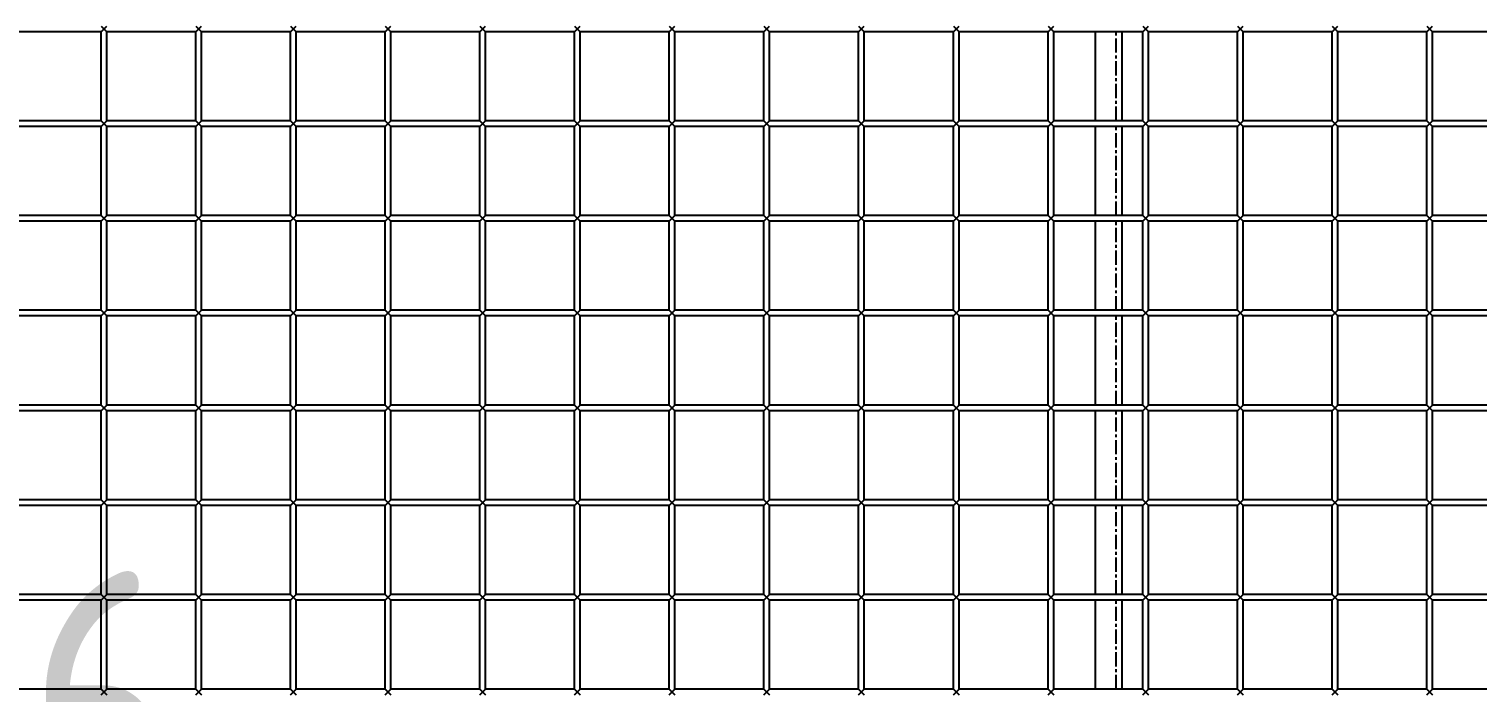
# Model space of a CAD drawing. Header units: millimetres. Extents: x -198529 to 244266, y -64 to 158464.
# Drawn here: x -145693 to -144928, y 110034 to 110384 of the extents above; entities that cross this region are included whole.
import ezdxf

# ---------------------------------------------------------------- set-up
doc = ezdxf.new("R2010")
doc.units = ezdxf.units.MM
doc.linetypes.add('CENTER', pattern=[12, 7.5, -1.5, 1.5, -1.5])
doc.layers.add('0-DCC', color=30, linetype='Continuous')
doc.layers.add('0-DCC-STRUC-T', color=4, linetype='Continuous')
doc.styles.add('EDRI-COM', font='tssdeng.shx', dxfattribs={"width": 0.8, "bigfont": 'hztxt.shx'})

# ---------------------------------------------------------------- blocks, each defined once
blk = doc.blocks.new('DCC2850x2600(左)')
at = {"color": 0, "linetype": 'Continuous'}
for p, q in [((48563.5, -73653.48), (48566.5, -73656.48)), ((48563.5, -73656.48), (48566.5, -73653.48)), ((48613.5, -73653.48), (48616.5, -73656.48)), ((48613.5, -73656.48), (48616.5, -73653.48)), ((48663.5, -73653.48), (48666.5, -73656.48)), ((48663.5, -73656.48), (48666.5, -73653.48)), ((48713.5, -73653.48), (48716.5, -73656.48)), ((48713.5, -73656.48), (48716.5, -73653.48)), ((48763.5, -73653.48), (48766.5, -73656.48)), ((48763.5, -73656.48), (48766.5, -73653.48)), ((48813.5, -73653.48), (48816.5, -73656.48)), ((48813.5, -73656.48), (48816.5, -73653.48)), ((48863.5, -73653.48), (48866.5, -73656.48)), ((48863.5, -73656.48), (48866.5, -73653.48)), ((48913.5, -73653.48), (48916.5, -73656.48)), ((48913.5, -73656.48), (48916.5, -73653.48)), ((48963.5, -73653.48), (48966.5, -73656.48)), ((48963.5, -73656.48), (48966.5, -73653.48)), ((49013.5, -73653.48), (49016.5, -73656.48)), ((49013.5, -73656.48), (49016.5, -73653.48)), ((49063.5, -73653.48), (49066.5, -73656.48)), ((49063.5, -73656.48), (49066.5, -73653.48)), ((49113.5, -73653.48), (49116.5, -73656.48)), ((49113.5, -73656.48), (49116.5, -73653.48)), ((49163.5, -73653.48), (49166.5, -73656.48)), ((49163.5, -73656.48), (49166.5, -73653.48)), ((49213.5, -73653.48), (49216.5, -73656.48)), ((49213.5, -73656.48), (49216.5, -73653.48)), ((49263.5, -73653.48), (49266.5, -73656.48)), ((49263.5, -73656.48), (49266.5, -73653.48)), ((48563.5, -73656.48), (48516.5, -73656.48)), ((48563.5, -73703.48), (48563.5, -73656.48)), ((48566.5, -73703.48), (48566.5, -73656.48)), ((48613.5, -73656.48), (48566.5, -73656.48)), ((48613.5, -73703.48), (48613.5, -73656.48)), ((48616.5, -73703.48), (48616.5, -73656.48)), ((48663.5, -73656.48), (48616.5, -73656.48)), ((48663.5, -73703.48), (48663.5, -73656.48)), ((48666.5, -73703.48), (48666.5, -73656.48)), ((48713.5, -73656.48), (48666.5, -73656.48)), ((48713.5, -73703.48), (48713.5, -73656.48)), ((48716.5, -73703.48), (48716.5, -73656.48)), ((48763.5, -73656.48), (48716.5, -73656.48)), ((48763.5, -73703.48), (48763.5, -73656.48)), ((48766.5, -73703.48), (48766.5, -73656.48)), ((48813.5, -73656.48), (48766.5, -73656.48)), ((48813.5, -73703.48), (48813.5, -73656.48)), ((48816.5, -73703.48), (48816.5, -73656.48)), ((48863.5, -73656.48), (48816.5, -73656.48)), ((48863.5, -73703.48), (48863.5, -73656.48)), ((48866.5, -73703.48), (48866.5, -73656.48)), ((48913.5, -73656.48), (48866.5, -73656.48)), ((48913.5, -73703.48), (48913.5, -73656.48)), ((48916.5, -73703.48), (48916.5, -73656.48)), ((48963.5, -73656.48), (48916.5, -73656.48)), ((48963.5, -73703.48), (48963.5, -73656.48)), ((48966.5, -73703.48), (48966.5, -73656.48)), ((49013.5, -73656.48), (48966.5, -73656.48)), ((49013.5, -73703.48), (49013.5, -73656.48)), ((49016.5, -73703.48), (49016.5, -73656.48)), ((49063.5, -73656.48), (49016.5, -73656.48)), ((49063.5, -73703.48), (49063.5, -73656.48)), ((49066.5, -73703.48), (49066.5, -73656.48)), ((49113.5, -73656.48), (49066.5, -73656.48)), ((49088.5, -73703.48), (49088.5, -73656.48)), ((49102.5, -73656.48), (49102.5, -73703.48)), ((49113.5, -73703.48), (49113.5, -73656.48)), ((49116.5, -73703.48), (49116.5, -73656.48)), ((49163.5, -73656.48), (49116.5, -73656.48)), ((49163.5, -73703.48), (49163.5, -73656.48)), ((49166.5, -73703.48), (49166.5, -73656.48)), ((49213.5, -73656.48), (49166.5, -73656.48)), ((49213.5, -73703.48), (49213.5, -73656.48)), ((49216.5, -73703.48), (49216.5, -73656.48)), ((49263.5, -73656.48), (49216.5, -73656.48)), ((49263.5, -73703.48), (49263.5, -73656.48)), ((49266.5, -73703.48), (49266.5, -73656.48)), ((49313.5, -73656.48), (49266.5, -73656.48)), ((48563.5, -73703.48), (48516.5, -73703.48)), ((48563.5, -73706.48), (48516.5, -73706.48)), ((48563.5, -73703.48), (48566.5, -73706.48)), ((48563.5, -73706.48), (48566.5, -73703.48)), ((48563.5, -73753.48), (48563.5, -73706.48)), ((48613.5, -73703.48), (48566.5, -73703.48)), ((48566.5, -73753.48), (48566.5, -73706.48)), ((48613.5, -73706.48), (48566.5, -73706.48)), ((48613.5, -73703.48), (48616.5, -73706.48)), ((48613.5, -73706.48), (48616.5, -73703.48)), ((48613.5, -73753.48), (48613.5, -73706.48)), ((48663.5, -73703.48), (48616.5, -73703.48)), ((48616.5, -73753.48), (48616.5, -73706.48)), ((48663.5, -73706.48), (48616.5, -73706.48)), ((48663.5, -73703.48), (48666.5, -73706.48)), ((48663.5, -73706.48), (48666.5, -73703.48)), ((48663.5, -73753.48), (48663.5, -73706.48)), ((48713.5, -73703.48), (48666.5, -73703.48)), ((48666.5, -73753.48), (48666.5, -73706.48)), ((48713.5, -73706.48), (48666.5, -73706.48)), ((48713.5, -73703.48), (48716.5, -73706.48)), ((48713.5, -73706.48), (48716.5, -73703.48)), ((48713.5, -73753.48), (48713.5, -73706.48)), ((48763.5, -73703.48), (48716.5, -73703.48)), ((48716.5, -73753.48), (48716.5, -73706.48)), ((48763.5, -73706.48), (48716.5, -73706.48)), ((48763.5, -73703.48), (48766.5, -73706.48)), ((48763.5, -73706.48), (48766.5, -73703.48)), ((48763.5, -73753.48), (48763.5, -73706.48)), ((48813.5, -73703.48), (48766.5, -73703.48)), ((48766.5, -73753.48), (48766.5, -73706.48)), ((48813.5, -73706.48), (48766.5, -73706.48)), ((48813.5, -73703.48), (48816.5, -73706.48)), ((48813.5, -73706.48), (48816.5, -73703.48)), ((48813.5, -73753.48), (48813.5, -73706.48)), ((48863.5, -73703.48), (48816.5, -73703.48)), ((48816.5, -73753.48), (48816.5, -73706.48)), ((48863.5, -73706.48), (48816.5, -73706.48)), ((48863.5, -73703.48), (48866.5, -73706.48)), ((48863.5, -73706.48), (48866.5, -73703.48)), ((48863.5, -73753.48), (48863.5, -73706.48)), ((48913.5, -73703.48), (48866.5, -73703.48)), ((48866.5, -73753.48), (48866.5, -73706.48)), ((48913.5, -73706.48), (48866.5, -73706.48)), ((48913.5, -73703.48), (48916.5, -73706.48)), ((48913.5, -73706.48), (48916.5, -73703.48)), ((48913.5, -73753.48), (48913.5, -73706.48)), ((48963.5, -73703.48), (48916.5, -73703.48)), ((48916.5, -73753.48), (48916.5, -73706.48)), ((48963.5, -73706.48), (48916.5, -73706.48)), ((48963.5, -73703.48), (48966.5, -73706.48)), ((48963.5, -73706.48), (48966.5, -73703.48)), ((48963.5, -73753.48), (48963.5, -73706.48)), ((49013.5, -73703.48), (48966.5, -73703.48)), ((48966.5, -73753.48), (48966.5, -73706.48)), ((49013.5, -73706.48), (48966.5, -73706.48)), ((49013.5, -73703.48), (49016.5, -73706.48)), ((49013.5, -73706.48), (49016.5, -73703.48)), ((49013.5, -73753.48), (49013.5, -73706.48)), ((49063.5, -73703.48), (49016.5, -73703.48)), ((49016.5, -73753.48), (49016.5, -73706.48)), ((49063.5, -73706.48), (49016.5, -73706.48)), ((49063.5, -73703.48), (49066.5, -73706.48)), ((49063.5, -73706.48), (49066.5, -73703.48)), ((49063.5, -73753.48), (49063.5, -73706.48)), ((49113.5, -73703.48), (49066.5, -73703.48)), ((49066.5, -73753.48), (49066.5, -73706.48)), ((49113.5, -73706.48), (49066.5, -73706.48)), ((49088.5, -73753.48), (49088.5, -73706.48)), ((49102.5, -73706.48), (49102.5, -73753.48)), ((49113.5, -73703.48), (49116.5, -73706.48)), ((49113.5, -73706.48), (49116.5, -73703.48)), ((49113.5, -73753.48), (49113.5, -73706.48)), ((49163.5, -73703.48), (49116.5, -73703.48)), ((49116.5, -73753.48), (49116.5, -73706.48)), ((49163.5, -73706.48), (49116.5, -73706.48)), ((49163.5, -73703.48), (49166.5, -73706.48)), ((49163.5, -73706.48), (49166.5, -73703.48)), ((49163.5, -73753.48), (49163.5, -73706.48)), ((49213.5, -73703.48), (49166.5, -73703.48)), ((49166.5, -73753.48), (49166.5, -73706.48)), ((49213.5, -73706.48), (49166.5, -73706.48)), ((49213.5, -73703.48), (49216.5, -73706.48)), ((49213.5, -73706.48), (49216.5, -73703.48)), ((49213.5, -73753.48), (49213.5, -73706.48)), ((49263.5, -73703.48), (49216.5, -73703.48)), ((49216.5, -73753.48), (49216.5, -73706.48)), ((49263.5, -73706.48), (49216.5, -73706.48)), ((49263.5, -73703.48), (49266.5, -73706.48)), ((49263.5, -73706.48), (49266.5, -73703.48)), ((49263.5, -73753.48), (49263.5, -73706.48)), ((49313.5, -73703.48), (49266.5, -73703.48)), ((49266.5, -73753.48), (49266.5, -73706.48)), ((49313.5, -73706.48), (49266.5, -73706.48)), ((48563.5, -73753.48), (48516.5, -73753.48)), ((48563.5, -73753.48), (48566.5, -73756.48)), ((48563.5, -73756.48), (48566.5, -73753.48)), ((48613.5, -73753.48), (48566.5, -73753.48)), ((48613.5, -73753.48), (48616.5, -73756.48)), ((48613.5, -73756.48), (48616.5, -73753.48)), ((48663.5, -73753.48), (48616.5, -73753.48)), ((48663.5, -73753.48), (48666.5, -73756.48)), ((48663.5, -73756.48), (48666.5, -73753.48)), ((48713.5, -73753.48), (48666.5, -73753.48)), ((48713.5, -73753.48), (48716.5, -73756.48)), ((48713.5, -73756.48), (48716.5, -73753.48)), ((48763.5, -73753.48), (48716.5, -73753.48)), ((48763.5, -73753.48), (48766.5, -73756.48)), ((48763.5, -73756.48), (48766.5, -73753.48)), ((48813.5, -73753.48), (48766.5, -73753.48)), ((48813.5, -73753.48), (48816.5, -73756.48)), ((48813.5, -73756.48), (48816.5, -73753.48)), ((48863.5, -73753.48), (48816.5, -73753.48)), ((48863.5, -73753.48), (48866.5, -73756.48)), ((48863.5, -73756.48), (48866.5, -73753.48)), ((48913.5, -73753.48), (48866.5, -73753.48)), ((48913.5, -73753.48), (48916.5, -73756.48)), ((48913.5, -73756.48), (48916.5, -73753.48)), ((48963.5, -73753.48), (48916.5, -73753.48)), ((48963.5, -73753.48), (48966.5, -73756.48)), ((48963.5, -73756.48), (48966.5, -73753.48)), ((49013.5, -73753.48), (48966.5, -73753.48)), ((49013.5, -73753.48), (49016.5, -73756.48)), ((49013.5, -73756.48), (49016.5, -73753.48)), ((49063.5, -73753.48), (49016.5, -73753.48)), ((49063.5, -73753.48), (49066.5, -73756.48)), ((49063.5, -73756.48), (49066.5, -73753.48)), ((49113.5, -73753.48), (49066.5, -73753.48)), ((49113.5, -73753.48), (49116.5, -73756.48)), ((49113.5, -73756.48), (49116.5, -73753.48)), ((49163.5, -73753.48), (49116.5, -73753.48)), ((49163.5, -73753.48), (49166.5, -73756.48)), ((49163.5, -73756.48), (49166.5, -73753.48)), ((49213.5, -73753.48), (49166.5, -73753.48)), ((49213.5, -73753.48), (49216.5, -73756.48)), ((49213.5, -73756.48), (49216.5, -73753.48)), ((49263.5, -73753.48), (49216.5, -73753.48)), ((49263.5, -73753.48), (49266.5, -73756.48)), ((49263.5, -73756.48), (49266.5, -73753.48)), ((49313.5, -73753.48), (49266.5, -73753.48)), ((48563.5, -73756.48), (48516.5, -73756.48)), ((48563.5, -73803.48), (48563.5, -73756.48)), ((48566.5, -73803.48), (48566.5, -73756.48)), ((48613.5, -73756.48), (48566.5, -73756.48)), ((48613.5, -73803.48), (48613.5, -73756.48)), ((48616.5, -73803.48), (48616.5, -73756.48)), ((48663.5, -73756.48), (48616.5, -73756.48)), ((48663.5, -73803.48), (48663.5, -73756.48)), ((48666.5, -73803.48), (48666.5, -73756.48)), ((48713.5, -73756.48), (48666.5, -73756.48)), ((48713.5, -73803.48), (48713.5, -73756.48)), ((48716.5, -73803.48), (48716.5, -73756.48)), ((48763.5, -73756.48), (48716.5, -73756.48)), ((48763.5, -73803.48), (48763.5, -73756.48)), ((48766.5, -73803.48), (48766.5, -73756.48)), ((48813.5, -73756.48), (48766.5, -73756.48)), ((48813.5, -73803.48), (48813.5, -73756.48)), ((48816.5, -73803.48), (48816.5, -73756.48)), ((48863.5, -73756.48), (48816.5, -73756.48)), ((48863.5, -73803.48), (48863.5, -73756.48)), ((48866.5, -73803.48), (48866.5, -73756.48)), ((48913.5, -73756.48), (48866.5, -73756.48)), ((48913.5, -73803.48), (48913.5, -73756.48)), ((48916.5, -73803.48), (48916.5, -73756.48)), ((48963.5, -73756.48), (48916.5, -73756.48)), ((48963.5, -73803.48), (48963.5, -73756.48)), ((48966.5, -73803.48), (48966.5, -73756.48)), ((49013.5, -73756.48), (48966.5, -73756.48)), ((49013.5, -73803.48), (49013.5, -73756.48)), ((49016.5, -73803.48), (49016.5, -73756.48)), ((49063.5, -73756.48), (49016.5, -73756.48)), ((49063.5, -73803.48), (49063.5, -73756.48)), ((49066.5, -73803.48), (49066.5, -73756.48)), ((49113.5, -73756.48), (49066.5, -73756.48)), ((49088.5, -73803.48), (49088.5, -73756.48)), ((49102.5, -73756.48), (49102.5, -73803.48)), ((49113.5, -73803.48), (49113.5, -73756.48)), ((49116.5, -73803.48), (49116.5, -73756.48)), ((49163.5, -73756.48), (49116.5, -73756.48)), ((49163.5, -73803.48), (49163.5, -73756.48)), ((49166.5, -73803.48), (49166.5, -73756.48)), ((49213.5, -73756.48), (49166.5, -73756.48)), ((49213.5, -73803.48), (49213.5, -73756.48)), ((49263.5, -73756.48), (49216.5, -73756.48)), ((49216.5, -73803.48), (49216.5, -73756.48)), ((49263.5, -73803.48), (49263.5, -73756.48)), ((49313.5, -73756.48), (49266.5, -73756.48)), ((49266.5, -73803.48), (49266.5, -73756.48)), ((48563.5, -73803.48), (48516.5, -73803.48)), ((48563.5, -73806.48), (48516.5, -73806.48)), ((48563.5, -73803.48), (48566.5, -73806.48)), ((48563.5, -73806.48), (48566.5, -73803.48)), ((48563.5, -73853.48), (48563.5, -73806.48)), ((48613.5, -73803.48), (48566.5, -73803.48)), ((48566.5, -73853.48), (48566.5, -73806.48)), ((48613.5, -73806.48), (48566.5, -73806.48)), ((48613.5, -73803.48), (48616.5, -73806.48)), ((48613.5, -73806.48), (48616.5, -73803.48)), ((48613.5, -73853.48), (48613.5, -73806.48)), ((48663.5, -73803.48), (48616.5, -73803.48)), ((48616.5, -73853.48), (48616.5, -73806.48)), ((48663.5, -73806.48), (48616.5, -73806.48)), ((48663.5, -73803.48), (48666.5, -73806.48)), ((48663.5, -73806.48), (48666.5, -73803.48)), ((48663.5, -73853.48), (48663.5, -73806.48)), ((48713.5, -73803.48), (48666.5, -73803.48)), ((48666.5, -73853.48), (48666.5, -73806.48)), ((48713.5, -73806.48), (48666.5, -73806.48)), ((48713.5, -73803.48), (48716.5, -73806.48)), ((48713.5, -73806.48), (48716.5, -73803.48)), ((48713.5, -73853.48), (48713.5, -73806.48)), ((48763.5, -73803.48), (48716.5, -73803.48)), ((48716.5, -73853.48), (48716.5, -73806.48)), ((48763.5, -73806.48), (48716.5, -73806.48)), ((48763.5, -73803.48), (48766.5, -73806.48)), ((48763.5, -73806.48), (48766.5, -73803.48)), ((48763.5, -73853.48), (48763.5, -73806.48)), ((48813.5, -73803.48), (48766.5, -73803.48)), ((48766.5, -73853.48), (48766.5, -73806.48)), ((48813.5, -73806.48), (48766.5, -73806.48)), ((48813.5, -73803.48), (48816.5, -73806.48)), ((48813.5, -73806.48), (48816.5, -73803.48)), ((48813.5, -73853.48), (48813.5, -73806.48)), ((48863.5, -73803.48), (48816.5, -73803.48)), ((48816.5, -73853.48), (48816.5, -73806.48)), ((48863.5, -73806.48), (48816.5, -73806.48)), ((48863.5, -73803.48), (48866.5, -73806.48)), ((48863.5, -73806.48), (48866.5, -73803.48)), ((48863.5, -73853.48), (48863.5, -73806.48)), ((48913.5, -73803.48), (48866.5, -73803.48)), ((48866.5, -73853.48), (48866.5, -73806.48)), ((48913.5, -73806.48), (48866.5, -73806.48)), ((48913.5, -73803.48), (48916.5, -73806.48)), ((48913.5, -73806.48), (48916.5, -73803.48)), ((48913.5, -73853.48), (48913.5, -73806.48)), ((48963.5, -73803.48), (48916.5, -73803.48)), ((48916.5, -73853.48), (48916.5, -73806.48)), ((48963.5, -73806.48), (48916.5, -73806.48)), ((48963.5, -73803.48), (48966.5, -73806.48)), ((48963.5, -73806.48), (48966.5, -73803.48)), ((48963.5, -73853.48), (48963.5, -73806.48)), ((49013.5, -73803.48), (48966.5, -73803.48)), ((48966.5, -73853.48), (48966.5, -73806.48)), ((49013.5, -73806.48), (48966.5, -73806.48)), ((49013.5, -73803.48), (49016.5, -73806.48)), ((49013.5, -73806.48), (49016.5, -73803.48)), ((49013.5, -73853.48), (49013.5, -73806.48)), ((49063.5, -73803.48), (49016.5, -73803.48)), ((49016.5, -73853.48), (49016.5, -73806.48)), ((49063.5, -73806.48), (49016.5, -73806.48)), ((49063.5, -73803.48), (49066.5, -73806.48)), ((49063.5, -73806.48), (49066.5, -73803.48)), ((49063.5, -73853.48), (49063.5, -73806.48)), ((49113.5, -73803.48), (49066.5, -73803.48)), ((49066.5, -73853.48), (49066.5, -73806.48)), ((49113.5, -73806.48), (49066.5, -73806.48)), ((49088.5, -73853.48), (49088.5, -73806.48)), ((49102.5, -73806.48), (49102.5, -73853.48)), ((49113.5, -73803.48), (49116.5, -73806.48)), ((49113.5, -73806.48), (49116.5, -73803.48)), ((49113.5, -73853.48), (49113.5, -73806.48)), ((49163.5, -73803.48), (49116.5, -73803.48)), ((49116.5, -73853.48), (49116.5, -73806.48)), ((49163.5, -73806.48), (49116.5, -73806.48)), ((49163.5, -73803.48), (49166.5, -73806.48)), ((49163.5, -73806.48), (49166.5, -73803.48)), ((49163.5, -73853.48), (49163.5, -73806.48)), ((49213.5, -73803.48), (49166.5, -73803.48)), ((49166.5, -73853.48), (49166.5, -73806.48)), ((49213.5, -73806.48), (49166.5, -73806.48)), ((49213.5, -73803.48), (49216.5, -73806.48)), ((49213.5, -73806.48), (49216.5, -73803.48)), ((49213.5, -73853.48), (49213.5, -73806.48)), ((49263.5, -73803.48), (49216.5, -73803.48)), ((49263.5, -73806.48), (49216.5, -73806.48)), ((49216.5, -73853.48), (49216.5, -73806.48)), ((49263.5, -73803.48), (49266.5, -73806.48)), ((49263.5, -73806.48), (49266.5, -73803.48)), ((49263.5, -73853.48), (49263.5, -73806.48)), ((49313.5, -73803.48), (49266.5, -73803.48)), ((49313.5, -73806.48), (49266.5, -73806.48)), ((49266.5, -73853.48), (49266.5, -73806.48)), ((48563.5, -73853.48), (48516.5, -73853.48)), ((48563.5, -73853.48), (48566.5, -73856.48)), ((48563.5, -73856.48), (48566.5, -73853.48)), ((48613.5, -73853.48), (48566.5, -73853.48)), ((48613.5, -73853.48), (48616.5, -73856.48)), ((48613.5, -73856.48), (48616.5, -73853.48)), ((48663.5, -73853.48), (48616.5, -73853.48)), ((48663.5, -73853.48), (48666.5, -73856.48)), ((48663.5, -73856.48), (48666.5, -73853.48)), ((48713.5, -73853.48), (48666.5, -73853.48)), ((48713.5, -73853.48), (48716.5, -73856.48)), ((48713.5, -73856.48), (48716.5, -73853.48)), ((48763.5, -73853.48), (48716.5, -73853.48)), ((48763.5, -73853.48), (48766.5, -73856.48)), ((48763.5, -73856.48), (48766.5, -73853.48)), ((48813.5, -73853.48), (48766.5, -73853.48)), ((48813.5, -73853.48), (48816.5, -73856.48)), ((48813.5, -73856.48), (48816.5, -73853.48)), ((48863.5, -73853.48), (48816.5, -73853.48)), ((48863.5, -73853.48), (48866.5, -73856.48)), ((48863.5, -73856.48), (48866.5, -73853.48)), ((48913.5, -73853.48), (48866.5, -73853.48)), ((48913.5, -73853.48), (48916.5, -73856.48)), ((48913.5, -73856.48), (48916.5, -73853.48)), ((48963.5, -73853.48), (48916.5, -73853.48)), ((48963.5, -73853.48), (48966.5, -73856.48)), ((48963.5, -73856.48), (48966.5, -73853.48)), ((49013.5, -73853.48), (48966.5, -73853.48)), ((49013.5, -73853.48), (49016.5, -73856.48)), ((49013.5, -73856.48), (49016.5, -73853.48)), ((49063.5, -73853.48), (49016.5, -73853.48)), ((49063.5, -73853.48), (49066.5, -73856.48)), ((49063.5, -73856.48), (49066.5, -73853.48)), ((49113.5, -73853.48), (49066.5, -73853.48)), ((49113.5, -73853.48), (49116.5, -73856.48)), ((49113.5, -73856.48), (49116.5, -73853.48)), ((49163.5, -73853.48), (49116.5, -73853.48)), ((49163.5, -73853.48), (49166.5, -73856.48)), ((49163.5, -73856.48), (49166.5, -73853.48)), ((49213.5, -73853.48), (49166.5, -73853.48)), ((49213.5, -73853.48), (49216.5, -73856.48)), ((49213.5, -73856.48), (49216.5, -73853.48)), ((49263.5, -73853.48), (49216.5, -73853.48)), ((49263.5, -73853.48), (49266.5, -73856.48)), ((49263.5, -73856.48), (49266.5, -73853.48)), ((49313.5, -73853.48), (49266.5, -73853.48)), ((48563.5, -73856.48), (48516.5, -73856.48)), ((48563.5, -73903.48), (48563.5, -73856.48)), ((48566.5, -73903.48), (48566.5, -73856.48)), ((48613.5, -73856.48), (48566.5, -73856.48)), ((48613.5, -73903.48), (48613.5, -73856.48)), ((48616.5, -73903.48), (48616.5, -73856.48)), ((48663.5, -73856.48), (48616.5, -73856.48)), ((48663.5, -73903.48), (48663.5, -73856.48)), ((48666.5, -73903.48), (48666.5, -73856.48)), ((48713.5, -73856.48), (48666.5, -73856.48)), ((48713.5, -73903.48), (48713.5, -73856.48)), ((48716.5, -73903.48), (48716.5, -73856.48)), ((48763.5, -73856.48), (48716.5, -73856.48)), ((48763.5, -73903.48), (48763.5, -73856.48)), ((48766.5, -73903.48), (48766.5, -73856.48)), ((48813.5, -73856.48), (48766.5, -73856.48)), ((48813.5, -73903.48), (48813.5, -73856.48)), ((48816.5, -73903.48), (48816.5, -73856.48)), ((48863.5, -73856.48), (48816.5, -73856.48)), ((48863.5, -73903.48), (48863.5, -73856.48)), ((48866.5, -73903.48), (48866.5, -73856.48)), ((48913.5, -73856.48), (48866.5, -73856.48)), ((48913.5, -73903.48), (48913.5, -73856.48)), ((48916.5, -73903.48), (48916.5, -73856.48)), ((48963.5, -73856.48), (48916.5, -73856.48)), ((48963.5, -73903.48), (48963.5, -73856.48)), ((48966.5, -73903.48), (48966.5, -73856.48)), ((49013.5, -73856.48), (48966.5, -73856.48)), ((49013.5, -73903.48), (49013.5, -73856.48)), ((49016.5, -73903.48), (49016.5, -73856.48)), ((49063.5, -73856.48), (49016.5, -73856.48)), ((49063.5, -73903.48), (49063.5, -73856.48)), ((49066.5, -73903.48), (49066.5, -73856.48)), ((49113.5, -73856.48), (49066.5, -73856.48)), ((49088.5, -73903.48), (49088.5, -73856.48)), ((49102.5, -73856.48), (49102.5, -73903.48)), ((49113.5, -73903.48), (49113.5, -73856.48)), ((49116.5, -73903.48), (49116.5, -73856.48)), ((49163.5, -73856.48), (49116.5, -73856.48)), ((49163.5, -73903.48), (49163.5, -73856.48)), ((49166.5, -73903.48), (49166.5, -73856.48)), ((49213.5, -73856.48), (49166.5, -73856.48)), ((49213.5, -73903.48), (49213.5, -73856.48)), ((49263.5, -73856.48), (49216.5, -73856.48)), ((49216.5, -73903.48), (49216.5, -73856.48)), ((49263.5, -73903.48), (49263.5, -73856.48)), ((49313.5, -73856.48), (49266.5, -73856.48)), ((49266.5, -73903.48), (49266.5, -73856.48)), ((48563.5, -73903.48), (48516.5, -73903.48)), ((48563.5, -73906.48), (48516.5, -73906.48)), ((48563.5, -73903.48), (48566.5, -73906.48)), ((48563.5, -73906.48), (48566.5, -73903.48)), ((48563.5, -73953.48), (48563.5, -73906.48)), ((48613.5, -73903.48), (48566.5, -73903.48)), ((48566.5, -73953.48), (48566.5, -73906.48)), ((48613.5, -73906.48), (48566.5, -73906.48)), ((48613.5, -73903.48), (48616.5, -73906.48)), ((48613.5, -73906.48), (48616.5, -73903.48)), ((48613.5, -73953.48), (48613.5, -73906.48)), ((48663.5, -73903.48), (48616.5, -73903.48)), ((48616.5, -73953.48), (48616.5, -73906.48)), ((48663.5, -73906.48), (48616.5, -73906.48)), ((48663.5, -73903.48), (48666.5, -73906.48)), ((48663.5, -73906.48), (48666.5, -73903.48)), ((48663.5, -73953.48), (48663.5, -73906.48)), ((48713.5, -73903.48), (48666.5, -73903.48)), ((48666.5, -73953.48), (48666.5, -73906.48)), ((48713.5, -73906.48), (48666.5, -73906.48)), ((48713.5, -73903.48), (48716.5, -73906.48)), ((48713.5, -73906.48), (48716.5, -73903.48)), ((48713.5, -73953.48), (48713.5, -73906.48)), ((48763.5, -73903.48), (48716.5, -73903.48)), ((48716.5, -73953.48), (48716.5, -73906.48)), ((48763.5, -73906.48), (48716.5, -73906.48)), ((48763.5, -73903.48), (48766.5, -73906.48)), ((48763.5, -73906.48), (48766.5, -73903.48)), ((48763.5, -73953.48), (48763.5, -73906.48)), ((48813.5, -73903.48), (48766.5, -73903.48)), ((48766.5, -73953.48), (48766.5, -73906.48)), ((48813.5, -73906.48), (48766.5, -73906.48)), ((48813.5, -73903.48), (48816.5, -73906.48)), ((48813.5, -73906.48), (48816.5, -73903.48)), ((48813.5, -73953.48), (48813.5, -73906.48)), ((48863.5, -73903.48), (48816.5, -73903.48)), ((48816.5, -73953.48), (48816.5, -73906.48)), ((48863.5, -73906.48), (48816.5, -73906.48)), ((48863.5, -73903.48), (48866.5, -73906.48)), ((48863.5, -73906.48), (48866.5, -73903.48)), ((48863.5, -73953.48), (48863.5, -73906.48)), ((48913.5, -73903.48), (48866.5, -73903.48)), ((48866.5, -73953.48), (48866.5, -73906.48)), ((48913.5, -73906.48), (48866.5, -73906.48)), ((48913.5, -73903.48), (48916.5, -73906.48)), ((48913.5, -73906.48), (48916.5, -73903.48)), ((48913.5, -73953.48), (48913.5, -73906.48)), ((48963.5, -73903.48), (48916.5, -73903.48)), ((48916.5, -73953.48), (48916.5, -73906.48)), ((48963.5, -73906.48), (48916.5, -73906.48)), ((48963.5, -73903.48), (48966.5, -73906.48)), ((48963.5, -73906.48), (48966.5, -73903.48)), ((48963.5, -73953.48), (48963.5, -73906.48)), ((49013.5, -73903.48), (48966.5, -73903.48)), ((48966.5, -73953.48), (48966.5, -73906.48)), ((49013.5, -73906.48), (48966.5, -73906.48)), ((49013.5, -73903.48), (49016.5, -73906.48)), ((49013.5, -73906.48), (49016.5, -73903.48)), ((49013.5, -73953.48), (49013.5, -73906.48)), ((49063.5, -73903.48), (49016.5, -73903.48)), ((49016.5, -73953.48), (49016.5, -73906.48)), ((49063.5, -73906.48), (49016.5, -73906.48)), ((49063.5, -73903.48), (49066.5, -73906.48)), ((49063.5, -73906.48), (49066.5, -73903.48)), ((49063.5, -73953.48), (49063.5, -73906.48)), ((49113.5, -73903.48), (49066.5, -73903.48)), ((49113.5, -73906.48), (49066.5, -73906.48)), ((49066.5, -73953.48), (49066.5, -73906.48)), ((49088.5, -73953.48), (49088.5, -73906.48)), ((49102.5, -73906.48), (49102.5, -73953.48)), ((49113.5, -73903.48), (49116.5, -73906.48)), ((49113.5, -73906.48), (49116.5, -73903.48)), ((49113.5, -73953.48), (49113.5, -73906.48)), ((49163.5, -73903.48), (49116.5, -73903.48)), ((49163.5, -73906.48), (49116.5, -73906.48)), ((49116.5, -73953.48), (49116.5, -73906.48)), ((49163.5, -73903.48), (49166.5, -73906.48)), ((49163.5, -73906.48), (49166.5, -73903.48)), ((49163.5, -73953.48), (49163.5, -73906.48)), ((49213.5, -73903.48), (49166.5, -73903.48)), ((49213.5, -73906.48), (49166.5, -73906.48)), ((49166.5, -73953.48), (49166.5, -73906.48)), ((49213.5, -73903.48), (49216.5, -73906.48)), ((49213.5, -73906.48), (49216.5, -73903.48)), ((49213.5, -73953.48), (49213.5, -73906.48)), ((49263.5, -73903.48), (49216.5, -73903.48)), ((49263.5, -73906.48), (49216.5, -73906.48)), ((49216.5, -73953.48), (49216.5, -73906.48)), ((49263.5, -73903.48), (49266.5, -73906.48)), ((49263.5, -73906.48), (49266.5, -73903.48)), ((49263.5, -73953.48), (49263.5, -73906.48)), ((49313.5, -73903.48), (49266.5, -73903.48)), ((49313.5, -73906.48), (49266.5, -73906.48)), ((49266.5, -73953.48), (49266.5, -73906.48)), ((48563.5, -73953.48), (48516.5, -73953.48)), ((48563.5, -73953.48), (48566.5, -73956.48)), ((48563.5, -73956.48), (48566.5, -73953.48)), ((48613.5, -73953.48), (48566.5, -73953.48)), ((48613.5, -73953.48), (48616.5, -73956.48)), ((48613.5, -73956.48), (48616.5, -73953.48)), ((48663.5, -73953.48), (48616.5, -73953.48)), ((48663.5, -73953.48), (48666.5, -73956.48)), ((48663.5, -73956.48), (48666.5, -73953.48)), ((48713.5, -73953.48), (48666.5, -73953.48)), ((48713.5, -73953.48), (48716.5, -73956.48)), ((48713.5, -73956.48), (48716.5, -73953.48)), ((48763.5, -73953.48), (48716.5, -73953.48)), ((48763.5, -73953.48), (48766.5, -73956.48)), ((48763.5, -73956.48), (48766.5, -73953.48)), ((48813.5, -73953.48), (48766.5, -73953.48)), ((48813.5, -73953.48), (48816.5, -73956.48)), ((48813.5, -73956.48), (48816.5, -73953.48)), ((48863.5, -73953.48), (48816.5, -73953.48)), ((48863.5, -73953.48), (48866.5, -73956.48)), ((48863.5, -73956.48), (48866.5, -73953.48)), ((48913.5, -73953.48), (48866.5, -73953.48)), ((48913.5, -73953.48), (48916.5, -73956.48)), ((48913.5, -73956.48), (48916.5, -73953.48)), ((48963.5, -73953.48), (48916.5, -73953.48)), ((48963.5, -73953.48), (48966.5, -73956.48)), ((48963.5, -73956.48), (48966.5, -73953.48)), ((49013.5, -73953.48), (48966.5, -73953.48)), ((49013.5, -73953.48), (49016.5, -73956.48)), ((49013.5, -73956.48), (49016.5, -73953.48)), ((49063.5, -73953.48), (49016.5, -73953.48)), ((49063.5, -73953.48), (49066.5, -73956.48)), ((49063.5, -73956.48), (49066.5, -73953.48)), ((49113.5, -73953.48), (49066.5, -73953.48)), ((49113.5, -73953.48), (49116.5, -73956.48)), ((49113.5, -73956.48), (49116.5, -73953.48)), ((49163.5, -73953.48), (49116.5, -73953.48)), ((49163.5, -73953.48), (49166.5, -73956.48)), ((49163.5, -73956.48), (49166.5, -73953.48)), ((49213.5, -73953.48), (49166.5, -73953.48)), ((49213.5, -73953.48), (49216.5, -73956.48)), ((49213.5, -73956.48), (49216.5, -73953.48)), ((49263.5, -73953.48), (49216.5, -73953.48)), ((49263.5, -73953.48), (49266.5, -73956.48)), ((49263.5, -73956.48), (49266.5, -73953.48)), ((49313.5, -73953.48), (49266.5, -73953.48)), ((48563.5, -73956.48), (48516.5, -73956.48)), ((48563.5, -74003.48), (48563.5, -73956.48)), ((48566.5, -74003.48), (48566.5, -73956.48)), ((48613.5, -73956.48), (48566.5, -73956.48)), ((48613.5, -74003.48), (48613.5, -73956.48)), ((48616.5, -74003.48), (48616.5, -73956.48)), ((48663.5, -73956.48), (48616.5, -73956.48)), ((48663.5, -74003.48), (48663.5, -73956.48)), ((48666.5, -74003.48), (48666.5, -73956.48)), ((48713.5, -73956.48), (48666.5, -73956.48)), ((48713.5, -74003.48), (48713.5, -73956.48)), ((48716.5, -74003.48), (48716.5, -73956.48)), ((48763.5, -73956.48), (48716.5, -73956.48)), ((48763.5, -74003.48), (48763.5, -73956.48)), ((48766.5, -74003.48), (48766.5, -73956.48)), ((48813.5, -73956.48), (48766.5, -73956.48)), ((48813.5, -74003.48), (48813.5, -73956.48)), ((48816.5, -74003.48), (48816.5, -73956.48)), ((48863.5, -73956.48), (48816.5, -73956.48)), ((48863.5, -74003.48), (48863.5, -73956.48)), ((48866.5, -74003.48), (48866.5, -73956.48)), ((48913.5, -73956.48), (48866.5, -73956.48)), ((48913.5, -74003.48), (48913.5, -73956.48)), ((48916.5, -74003.48), (48916.5, -73956.48)), ((48963.5, -73956.48), (48916.5, -73956.48)), ((48963.5, -74003.48), (48963.5, -73956.48)), ((48966.5, -74003.48), (48966.5, -73956.48)), ((49013.5, -73956.48), (48966.5, -73956.48)), ((49013.5, -74003.48), (49013.5, -73956.48)), ((49016.5, -74003.48), (49016.5, -73956.48)), ((49063.5, -73956.48), (49016.5, -73956.48)), ((49063.5, -74003.48), (49063.5, -73956.48)), ((49113.5, -73956.48), (49066.5, -73956.48)), ((49066.5, -74003.48), (49066.5, -73956.48)), ((49088.5, -74003.48), (49088.5, -73956.48)), ((49102.5, -73956.48), (49102.5, -74003.48)), ((49113.5, -74003.48), (49113.5, -73956.48)), ((49163.5, -73956.48), (49116.5, -73956.48)), ((49116.5, -74003.48), (49116.5, -73956.48)), ((49163.5, -74003.48), (49163.5, -73956.48)), ((49213.5, -73956.48), (49166.5, -73956.48)), ((49166.5, -74003.48), (49166.5, -73956.48)), ((49213.5, -74003.48), (49213.5, -73956.48)), ((49263.5, -73956.48), (49216.5, -73956.48)), ((49216.5, -74003.48), (49216.5, -73956.48)), ((49263.5, -74003.48), (49263.5, -73956.48)), ((49313.5, -73956.48), (49266.5, -73956.48)), ((49266.5, -74003.48), (49266.5, -73956.48)), ((48563.5, -74003.48), (48516.5, -74003.48)), ((48563.5, -74003.48), (48566.5, -74006.48)), ((48563.5, -74006.48), (48566.5, -74003.48)), ((48613.5, -74003.48), (48566.5, -74003.48)), ((48613.5, -74003.48), (48616.5, -74006.48)), ((48613.5, -74006.48), (48616.5, -74003.48)), ((48663.5, -74003.48), (48616.5, -74003.48)), ((48663.5, -74003.48), (48666.5, -74006.48)), ((48663.5, -74006.48), (48666.5, -74003.48)), ((48713.5, -74003.48), (48666.5, -74003.48)), ((48713.5, -74003.48), (48716.5, -74006.48)), ((48713.5, -74006.48), (48716.5, -74003.48)), ((48763.5, -74003.48), (48716.5, -74003.48)), ((48763.5, -74003.48), (48766.5, -74006.48)), ((48763.5, -74006.48), (48766.5, -74003.48)), ((48813.5, -74003.48), (48766.5, -74003.48)), ((48813.5, -74003.48), (48816.5, -74006.48)), ((48813.5, -74006.48), (48816.5, -74003.48)), ((48863.5, -74003.48), (48816.5, -74003.48)), ((48863.5, -74003.48), (48866.5, -74006.48)), ((48863.5, -74006.48), (48866.5, -74003.48)), ((48913.5, -74003.48), (48866.5, -74003.48)), ((48913.5, -74003.48), (48916.5, -74006.48)), ((48913.5, -74006.48), (48916.5, -74003.48)), ((48963.5, -74003.48), (48916.5, -74003.48)), ((48963.5, -74003.48), (48966.5, -74006.48)), ((48963.5, -74006.48), (48966.5, -74003.48)), ((49013.5, -74003.48), (48966.5, -74003.48)), ((49013.5, -74003.48), (49016.5, -74006.48)), ((49013.5, -74006.48), (49016.5, -74003.48)), ((49063.5, -74003.48), (49016.5, -74003.48)), ((49063.5, -74003.48), (49066.5, -74006.48)), ((49063.5, -74006.48), (49066.5, -74003.48)), ((49113.5, -74003.48), (49066.5, -74003.48)), ((49113.5, -74003.48), (49116.5, -74006.48)), ((49113.5, -74006.48), (49116.5, -74003.48)), ((49163.5, -74003.48), (49116.5, -74003.48)), ((49163.5, -74003.48), (49166.5, -74006.48)), ((49163.5, -74006.48), (49166.5, -74003.48)), ((49213.5, -74003.48), (49166.5, -74003.48)), ((49213.5, -74003.48), (49216.5, -74006.48)), ((49213.5, -74006.48), (49216.5, -74003.48)), ((49263.5, -74003.48), (49216.5, -74003.48)), ((49263.5, -74003.48), (49266.5, -74006.48)), ((49263.5, -74006.48), (49266.5, -74003.48)), ((49313.5, -74003.48), (49266.5, -74003.48))]:
    blk.add_line(p, q, dxfattribs=at)
at = {"color": 0, "linetype": 'CENTER'}
for p, q in [((49099.5, -73703.48), (49099.5, -73656.48)), ((49099.5, -73753.48), (49099.5, -73706.48)), ((49099.5, -73803.48), (49099.5, -73756.48)), ((49099.5, -73853.48), (49099.5, -73806.48)), ((49099.5, -73903.48), (49099.5, -73856.48)), ((49099.5, -73953.48), (49099.5, -73906.48)), ((49099.5, -74003.48), (49099.5, -73956.48))]:
    blk.add_line(p, q, dxfattribs=at)

msp = doc.modelspace()

# ---------------------------------------------------------------- block references
at = {"layer": '0-DCC'}
msp.add_blockref('DCC2850x2600(左)', (-194217.97, 184038.49), dxfattribs=at)

# ---------------------------------------------------------------- texts
at = {"layer": '0-DCC-STRUC-T', "style": 'EDRI-COM', "width": 0.8}
msp.add_text('6', height=150, dxfattribs=at).set_placement((-145694.19, 109947.37))

doc.saveas('drawing.dxf')
